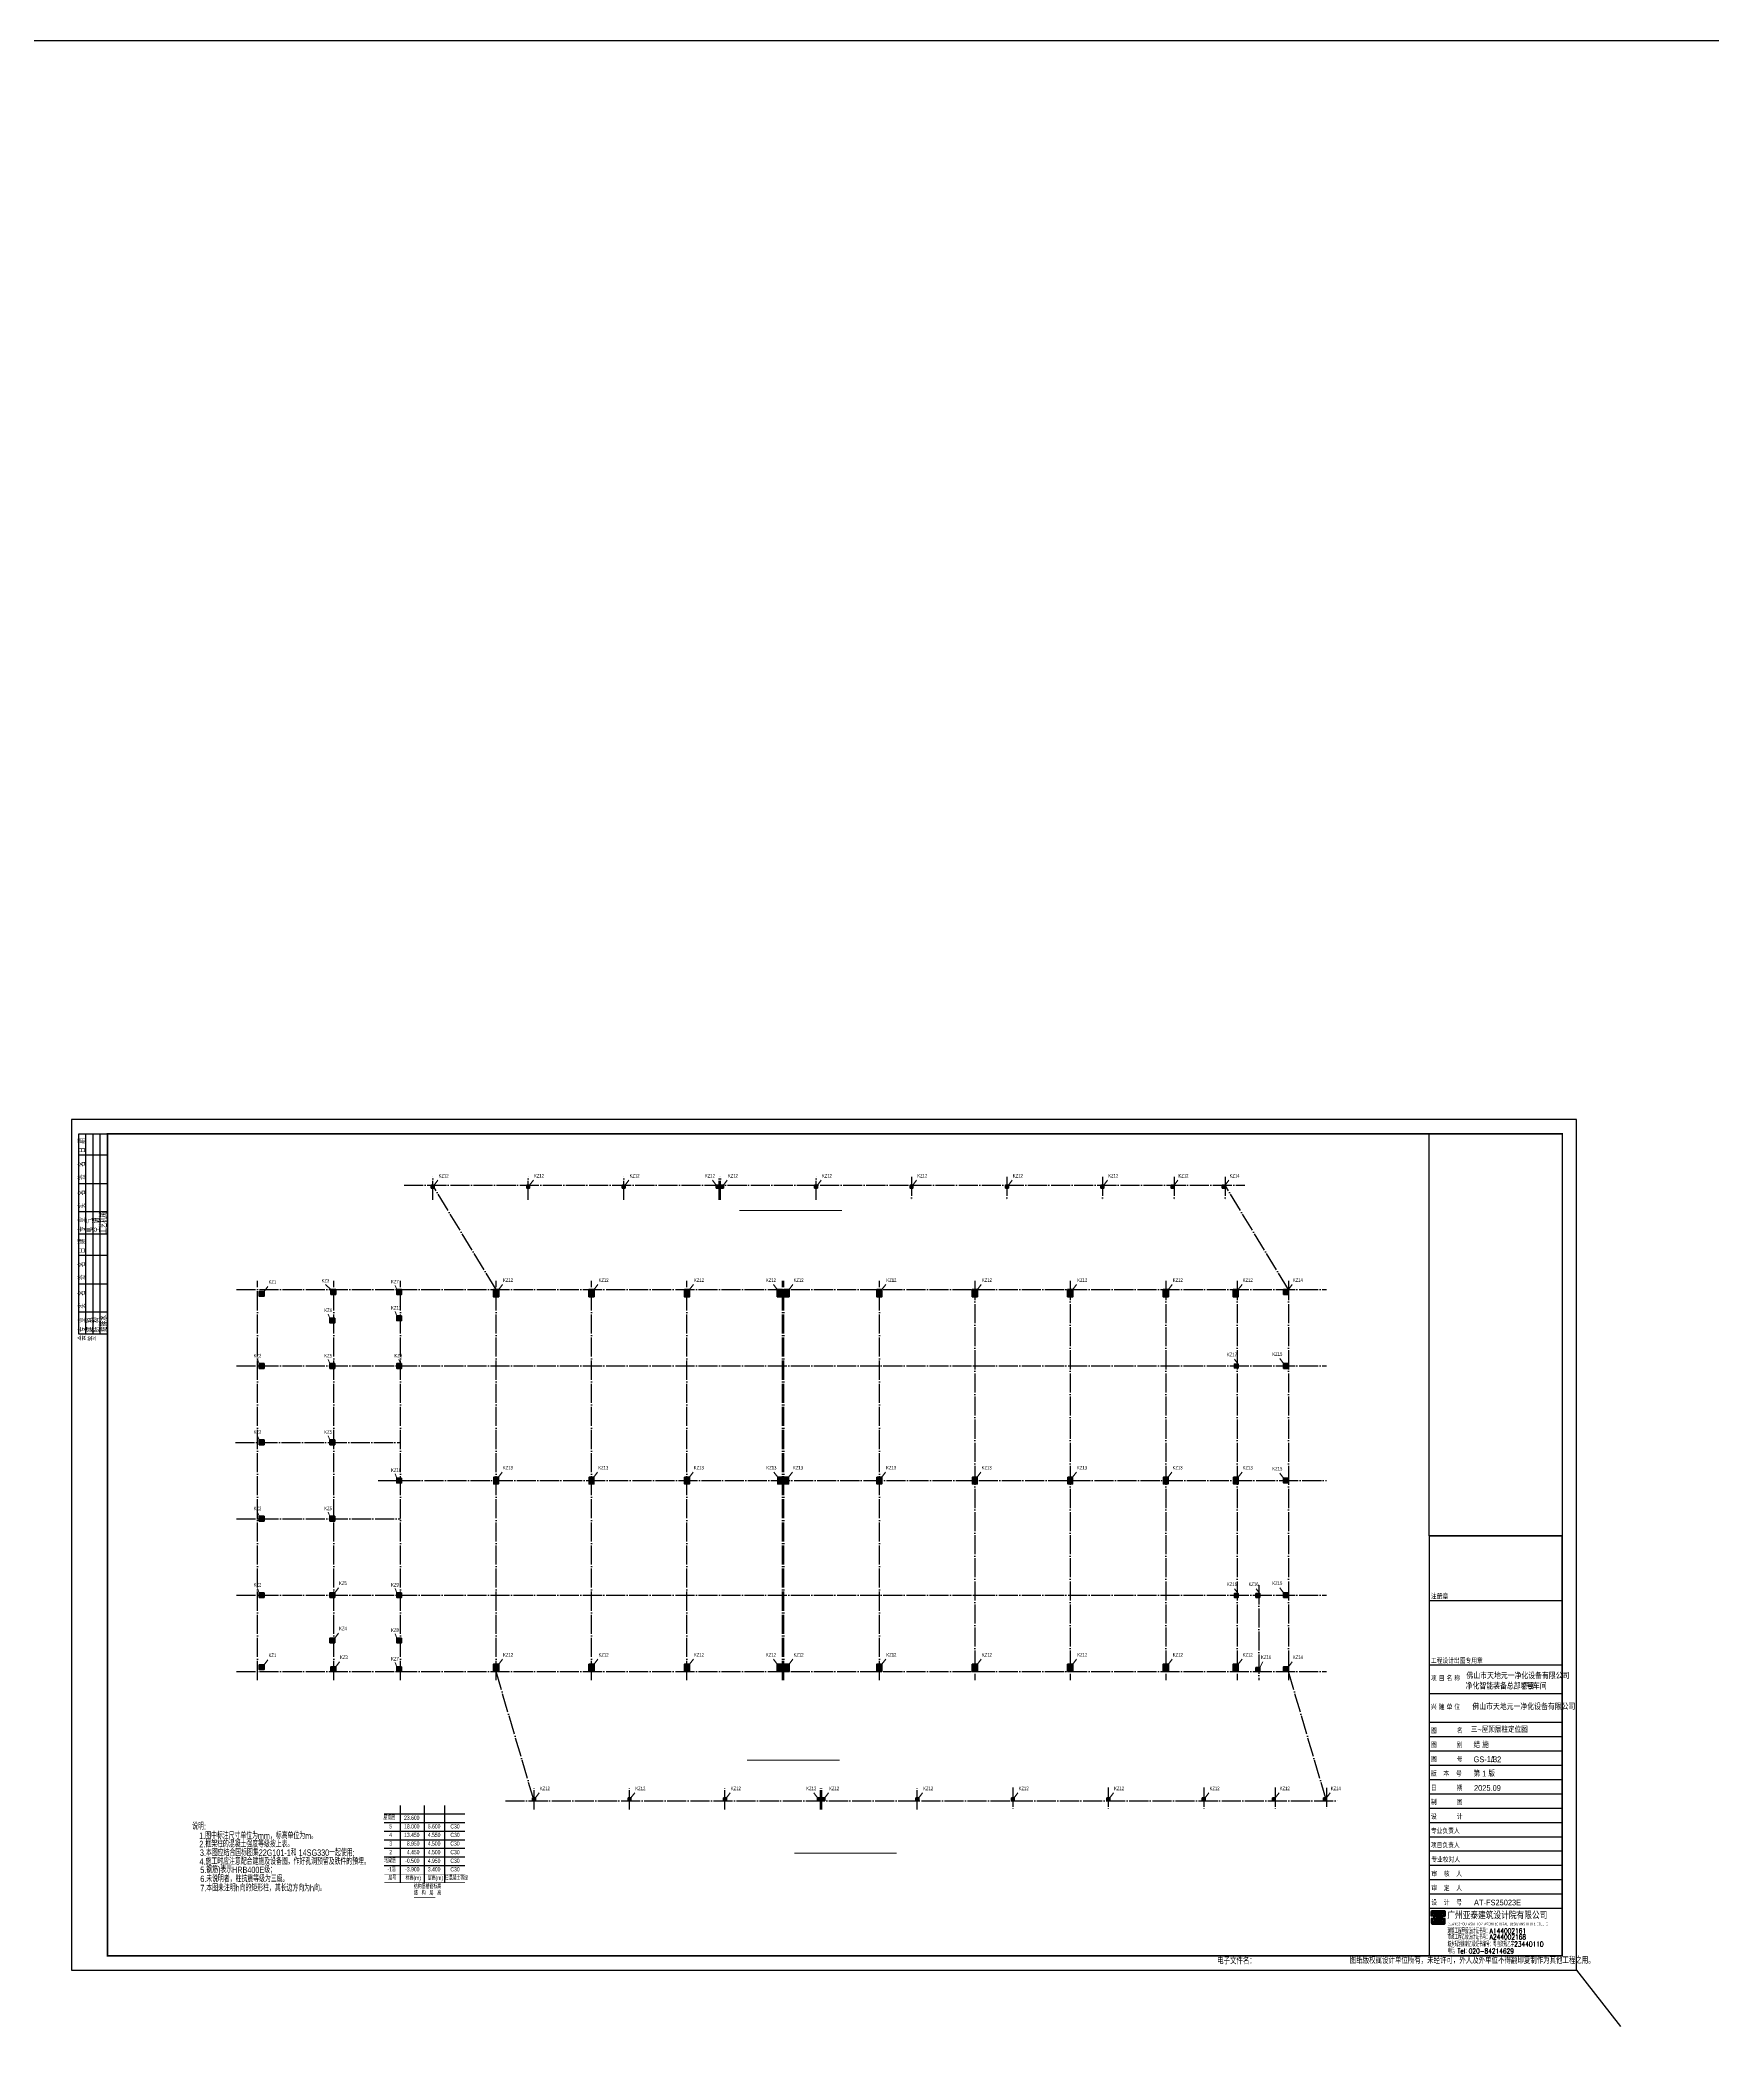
# Model space of a CAD drawing. Extents: x -695511 to 885008, y -751583 to -95266.
# Drawn here: x 67341 to 242513, y -306770 to -95266 of the extents above; entities that cross this region are included whole.
import ezdxf
from ezdxf.enums import TextEntityAlignment as Align

# ---------------------------------------------------------------- set-up
doc = ezdxf.new("R2010")
doc.units = 0
doc.header["$LTSCALE"] = 1000
doc.header["$MEASUREMENT"] = 0
doc.linetypes.add('DOTE', pattern=[2.42, 2, -0.2, 0.02, -0.2])
for name, color, linetype in [('13', 13, 'Continuous'), ('14', 1, 'Continuous'), ('_0', 7, 'Continuous'), ('DIM_SYMB', 3, 'Continuous'), ('DOTE', 1, 'Continuous'), ('link', 6, 'Continuous'), ('PUB_TITLE', 4, 'Continuous'), ('填充', 8, 'Continuous'), ('建-图名', 3, 'Continuous'), ('梁楼面标高', 7, 'Continuous')]:
    doc.layers.add(name, color=color, linetype=linetype)
for name, color, linetype, lineweight in [('柱标注引线', 2, 'Continuous', 18), ('柱集中标注', 2, 'Continuous', 18), ('砼柱', 2, 'Continuous', 35)]:
    doc.layers.add(name, color=color, linetype=linetype, lineweight=lineweight)
doc.styles.add('_HZTXT', font='gs_txt.shx', dxfattribs={"width": 0.8, "bigfont": 'HZTXT.shx'})
doc.styles.add('GS_Rein', font='GS_TXT.shx', dxfattribs={"width": 0.7, "bigfont": 'GS_HZTXT.shx'})
doc.styles.add('HT', font='simhei.ttf', dxfattribs={"width": 0.7})
doc.styles.add('hztxt', font='romand_pkpm', dxfattribs={"bigfont": 'gbcbig'})
doc.styles.add('hztxt0', font='romans.shx', dxfattribs={"bigfont": 'gbcbig0.shx'})
doc.styles.get("Standard").update_dxf_attribs({"font": 'gbenor.shx', "bigfont": 'gbcbig.shx'})
doc.styles.add('宋体', font='simsun.ttc')
doc.styles.add('样式 5', font='GS_TXT.shx', dxfattribs={"width": 0.7, "height": 250, "bigfont": 'yjkchn.shx'})

# ---------------------------------------------------------------- blocks, each defined once
blk = doc.blocks.new('弘吉车间2')
at = {"layer": '14'}
h = blk.add_hatch(dxfattribs=at)
h.set_pattern_fill('ANSI31', color=256, scale=100, angle=135, style=0)
h.set_pattern_definition([(180, (-226475.39, -78017.824), (-3e-15, -12.5), [])])
edge = h.paths.add_edge_path()
edge.add_line((-9011, 2855), (-9011, 2773))
edge.add_line((-9011, 2773), (-9152, 2773))
edge.add_line((-9152, 2773), (-9152, 3084))
edge.add_arc((-9062, 3084), 90, 90, 180, ccw=False)
edge.add_line((-9062, 3174), (-8271, 3174))
edge.add_arc((-8271, 3084), 90, 0, 90, ccw=False)
edge.add_line((-8181, 3084), (-8181, 2768))
edge.add_line((-8181, 2768), (-8311, 2768))
edge.add_line((-8311, 2768), (-8311, 2862))
edge.add_line((-8311, 2862), (-8282, 2862))
edge.add_line((-8282, 2862), (-8268, 2862))
edge.add_line((-8268, 2862), (-8268, 3074))
edge.add_line((-8268, 3074), (-9055, 3074))
edge.add_line((-9055, 3074), (-9055, 2855))
edge.add_line((-9055, 2855), (-9011, 2855))
h.paths.add_polyline_path([(-8629, 2622), (-8629, 3030), (-8321, 3030), (-8321, 2942), (-8535, 2942), (-8535, 2855), (-8362, 2855), (-8362, 2525), (-8542, 2525), (-8542, 2442), (-8320, 2442), (-8320, 2365), (-8628, 2365), (-8628, 2526), (-8697, 2526), (-8697, 2365), (-9006, 2365), (-9006, 2442), (-8784, 2442), (-8784, 2525), (-8963, 2525), (-8963, 2855), (-8790, 2855), (-8790, 2942), (-9004, 2942), (-9004, 3030), (-8697, 3030), (-8697, 2622)])
h.paths.add_polyline_path([(-8874, 2772), (-8776, 2772), (-8776, 2616), (-8874, 2616)], flags=16)
h.paths.add_polyline_path([(-8452, 2772), (-8549, 2772), (-8549, 2616), (-8452, 2616)], flags=16)
edge = h.paths.add_edge_path()
edge.add_line((-9011, 2525), (-9011, 2607))
edge.add_line((-9011, 2607), (-9152, 2607))
edge.add_line((-9152, 2607), (-9152, 2296))
edge.add_arc((-9062, 2296), 90, 180, 270)
edge.add_line((-9062, 2206), (-8271, 2206))
edge.add_arc((-8271, 2296), 90, 270, 360)
edge.add_line((-8181, 2296), (-8181, 2612))
edge.add_line((-8181, 2612), (-8311, 2612))
edge.add_line((-8311, 2612), (-8311, 2518))
edge.add_line((-8311, 2518), (-8282, 2518))
edge.add_line((-8282, 2518), (-8268, 2518))
edge.add_line((-8268, 2518), (-8268, 2306))
edge.add_line((-8268, 2306), (-9055, 2306))
edge.add_line((-9055, 2306), (-9055, 2525))
edge.add_line((-9055, 2525), (-9011, 2525))
for p, q in [((-9300, 29320), (-9300, 0)), ((-9300, 29320), (0, 29320)), ((-9300, 24820), (0, 24820)), ((-9300, 20320), (0, 20320)), ((-9300, 18320), (0, 18320)), ((-9300, 16320), (0, 16320)), ((-9300, 15320), (0, 15320)), ((-9300, 14320), (0, 14320)), ((-9300, 13320), (0, 13320)), ((-9300, 12320), (0, 12320)), ((-9300, 11320), (0, 11320)), ((-9300, 10320), (0, 10320)), ((-9300, 9320), (0, 9320)), ((-9300, 8320), (0, 8320)), ((-9300, 7320), (0, 7320)), ((-9300, 6320), (0, 6320)), ((-9300, 5320), (0, 5320)), ((-9300, 4320), (0, 4320)), ((-9300, 3320), (0, 3320)), ((-9300, 3320), (0, 3320))]:
    blk.add_line(p, q, dxfattribs=at)
for points in [[(-9300, 0), (0, 0), (0, 29320), (-9300, 29320)], [(-8874, 2772), (-8776, 2772), (-8776, 2616), (-8874, 2616)], [(-8452, 2772), (-8549, 2772), (-8549, 2616), (-8452, 2616)]]:
    blk.add_lwpolyline(points, close=True, dxfattribs=at)
for points in [[(-9011, 2855), (-9011, 2773), (-9152, 2773), (-9152, 3084, -0.4142136), (-9062, 3174), (-8271, 3174, -0.4142136), (-8181, 3084), (-8181, 2768), (-8311, 2768), (-8311, 2862), (-8282, 2862), (-8268, 2862), (-8268, 3074), (-9055, 3074), (-9055, 2855)], [(-9011, 2525), (-9011, 2607), (-9152, 2607), (-9152, 2296, 0.4142136), (-9062, 2206), (-8271, 2206, 0.4142136), (-8181, 2296), (-8181, 2612), (-8311, 2612), (-8311, 2518), (-8282, 2518), (-8268, 2518), (-8268, 2306), (-9055, 2306), (-9055, 2525)]]:
    blk.add_lwpolyline(points, format="xyb", close=True, dxfattribs=at)
blk.add_lwpolyline([(-8629, 2622), (-8629, 2622), (-8629, 3030), (-8321, 3030), (-8321, 2942), (-8535, 2942), (-8535, 2855), (-8362, 2855), (-8362, 2525), (-8542, 2525), (-8542, 2442), (-8320, 2442), (-8320, 2365), (-8628, 2365), (-8628, 2526), (-8697, 2526), (-8697, 2365), (-9006, 2365), (-9006, 2442), (-8784, 2442), (-8784, 2525), (-8963, 2525), (-8963, 2855), (-8790, 2855), (-8790, 2942), (-9004, 2942), (-9004, 3030), (-8697, 3030), (-8697, 2622), (-8629, 2622)], dxfattribs=at)
at = {"layer": '13', "color": 7, "style": '_HZTXT', "width": 0.85}
for s, height, p in [('佛山市天地元一净化设备有限公司', 417.91, (-6694, 19336)), ('净化智能装备总部项目-', 417.91, (-6750, 18616)), ('2号车间', 417.9, (-2815, 18616)), ('佛山市天地元一净化设备有限公司', 417.91, (-6282, 17179)), ('结 施', 400, (-6198, 14522)), ('第 1 版', 400, (-6198, 12522)), ('GS-  /32', 400, (-6198, 13522)), ('2025.09', 400, (-6166, 11522)), ('AT-FS25023E', 400, (-6166, 3522))]:
    blk.add_text(s, height=height, dxfattribs=at).set_placement(p)
at = {"layer": '13', "style": 'hztxt', "width": 0.7}
for s, p in [('建筑工程甲级设计证书号：A144002161', (-8015, 1568)), ('市政工程乙级设计证书号：A244002168', (-8015, 1144)), ('城乡规划编制乙级证书编号：粤自资规乙字23440110', (-8015, 639)), ('电话 Tel：020-84214629', (-8015, 159))]:
    blk.add_text(s, height=350, rotation=359.99972, dxfattribs=at).set_placement(p)
at = {"layer": '14'}
for s, height, style, width, p in [('注册章', 350, '宋体', 0.82, (-9173, 24949)), ('工程设计出图专用章', 350, '宋体', 0.82, (-9173, 20449)), ('项', 350, '宋体', 0.82, (-9176, 19220)), ('目', 350, '宋体', 0.82, (-8632, 19220)), ('名', 350, '宋体', 0.82, (-8081, 19220)), ('称', 350, '宋体', 0.82, (-7542, 19220)), ('兴', 350, '宋体', 0.82, (-9176, 17220)), ('建', 350, '宋体', 0.82, (-8632, 17220)), ('单', 350, '宋体', 0.82, (-8081, 17220)), ('位', 350, '宋体', 0.82, (-7542, 17220)), ('图      名', 350, '宋体', 0.82, (-9176, 15566)), ('图      别', 350, '宋体', 0.82, (-9176, 14566)), ('版  本  号', 350, '宋体', 0.82, (-9176, 12566)), ('图      号', 350, '宋体', 0.82, (-9176, 13566)), ('日      期', 350, '宋体', 0.82, (-9176, 11566)), ('制      图', 350, '宋体', 0.82, (-9176, 10566)), ('设      计', 350, '宋体', 0.82, (-9176, 9566)), ('专业负责人', 350, '宋体', 0.82, (-9176, 8566)), ('项目负责人', 350, '宋体', 0.82, (-9176, 7566)), ('专业校对人', 350, '宋体', 0.82, (-9149, 6566, -24845)), ('审  核  人', 350, '宋体', 0.82, (-9149, 5566, -24845)), ('审  定  人', 350, '宋体', 0.82, (-9149, 4566, -24845)), ('设  计  号', 350, '宋体', 0.82, (-9149, 3566, -24845)), ('广州亚泰建筑设计院有限公司', 480, 'HT', 0.8, (-8033, 2612))]:
    blk.add_text(s, height=height, dxfattribs=dict(at, style=style, width=width)).set_placement(p)
at = {"layer": '14', "width": 0.8}
blk.add_text('GUANGZHOU ASIA TOP ARCHITECTURAL DESIGNINSTITUTE CO.,LTD', height=198, rotation=359.99972, dxfattribs=at).set_placement((-7987, 2124, -24845))
at = {"layer": '14', "style": 'hztxt0'}
for s, p in [('电子文件名：', (-24105, -584)), ('图纸版权属设计单位所有，未经许可，外人及外单位不得翻印复制作为其他工程之用。', (-14838, -548))]:
    blk.add_text(s, height=450, rotation=359.99972, dxfattribs=at).set_placement(p)
blk = doc.blocks.new('A$C393D5F54')
at = {"layer": '14'}
for p, q in [((0, 446), (0, 14446)), ((0, 14446), (2000, 14446)), ((500, 446), (500, 14446)), ((1000, 446), (1000, 14446)), ((1500, 446), (1500, 14446)), ((2000, 446), (2000, 14446)), ((2000, 12946), (0, 12946)), ((2000, 10946), (0, 10946)), ((2000, 8990), (0, 8990)), ((2000, 7446), (0, 7446)), ((2000, 5946), (0, 5946)), ((2000, 3946), (0, 3946)), ((2000, 1990), (0, 1990)), ((2000, 446), (0, 446))]:
    blk.add_line(p, q, dxfattribs=at)
at = {"layer": '14', "style": 'hztxt', "width": 0.85}
for s, p in [('日 期', (462, 13105)), ('签  名', (466, 11238)), ('实  名', (466, 9238)), ('工艺机械', (1953, 7471)), ('专 业', (472, 7598)), ('电 气', (957, 7540)), ('空 调', (1460, 7558)), ('日 期', (462, 6105)), ('签  名', (466, 4238)), ('实  名', (466, 2238)), ('给排水', (1970, 629)), ('会', (470, -3)), ('专 业', (480, 598)), ('建 筑', (967, 592)), ('签', (1174, -27)), ('结 构', (1470, 597))]:
    blk.add_text(s, height=450, rotation=90, dxfattribs=at).set_placement(p)
blk = doc.blocks.new('zw')
at = {"layer": 'DOTE', "linetype": 'DOTE'}
for p, q in [((-187573, -1008132), (-73373, -1008132)), ((-185373, -1049032), (-185373, -1007232)), ((-177373, -1049032), (-177373, -1007232)), ((-170373, -1049032), (-170373, -1007232)), ((-160373, -1049032), (-160373, -1007232)), ((-150373, -1049032), (-150373, -1007232)), ((-140373, -1049032), (-140373, -1007232)), ((-130373, -1049032), (-130373, -1007232)), ((-130223, -1049032), (-130223, -1007232)), ((-120223, -1049032), (-120223, -1007232)), ((-110223, -1007232), (-110223, -1049032)), ((-100223, -1007232), (-100223, -1049032)), ((-90223, -1007232), (-90223, -1049032)), ((-82723, -1007232), (-82723, -1049032)), ((-77373, -1007232), (-77373, -1049032)), ((-187573, -1016132), (-73373, -1016132)), ((-187684, -1024132), (-170373, -1024132)), ((-172717, -1028132), (-73373, -1028132)), ((-187573, -1032132), (-170373, -1032132)), ((-187573, -1040132), (-73373, -1040132)), ((-80471, -1039103), (-80471, -1049032)), ((-187573, -1048132), (-73373, -1048132))]:
    blk.add_line(p, q, dxfattribs=at)
blk = doc.blocks.new('3fcol')
at = {"layer": '填充'}
h = blk.add_hatch(color=256, dxfattribs=at)
h.dxf.hatch_style = 1
h.paths.add_polyline_path([(186185, -674597), (185685, -674597), (185685, -675097), (186185, -675097)])
h = blk.add_hatch(color=256, dxfattribs=at)
h.dxf.hatch_style = 1
h.paths.add_polyline_path([(193685, -674397), (193185, -674397), (193185, -674897), (193685, -674897)])
h = blk.add_hatch(color=256, dxfattribs=at)
h.dxf.hatch_style = 1
h.paths.add_polyline_path([(200585, -674397), (200085, -674397), (200085, -674897), (200585, -674897)])
h = blk.add_hatch(color=256, dxfattribs=at)
h.dxf.hatch_style = 1
h.paths.add_polyline_path([(210760, -674397), (210210, -674397), (210210, -675147), (210760, -675147)])
h = blk.add_hatch(color=256, dxfattribs=at)
h.dxf.hatch_style = 1
h.paths.add_polyline_path([(220760, -674397), (220210, -674397), (220210, -675147), (220760, -675147)])
h = blk.add_hatch(color=256, dxfattribs=at)
h.dxf.hatch_style = 1
h.paths.add_polyline_path([(230760, -674397), (230210, -674397), (230210, -675147), (230760, -675147)])
h = blk.add_hatch(color=256, dxfattribs=at)
h.dxf.hatch_style = 1
h.paths.add_polyline_path([(240485, -674397), (239935, -674397), (239935, -675147), (240485, -675147)])
h = blk.add_hatch(color=256, dxfattribs=at)
h.dxf.hatch_style = 1
h.paths.add_polyline_path([(241185, -674397), (240635, -674397), (240635, -675147), (241185, -675147)])
h = blk.add_hatch(color=256, dxfattribs=at)
h.dxf.hatch_style = 1
h.paths.add_polyline_path([(250910, -674397), (250360, -674397), (250360, -675147), (250910, -675147)])
h = blk.add_hatch(color=256, dxfattribs=at)
h.dxf.hatch_style = 1
h.paths.add_polyline_path([(260910, -674397), (260360, -674397), (260360, -675147), (260910, -675147)])
h = blk.add_hatch(color=256, dxfattribs=at)
h.dxf.hatch_style = 1
h.paths.add_polyline_path([(270910, -674397), (270360, -674397), (270360, -675147), (270910, -675147)])
h = blk.add_hatch(color=256, dxfattribs=at)
h.dxf.hatch_style = 1
h.paths.add_polyline_path([(280910, -674397), (280360, -674397), (280360, -675147), (280910, -675147)])
h = blk.add_hatch(color=256, dxfattribs=at)
h.dxf.hatch_style = 1
h.paths.add_polyline_path([(288235, -674397), (287685, -674397), (287685, -675147), (288235, -675147)])
h = blk.add_hatch(color=256, dxfattribs=at)
h.dxf.hatch_style = 1
h.paths.add_polyline_path([(293485, -674397), (292985, -674397), (292985, -674897), (293485, -674897)])
h = blk.add_hatch(color=256, dxfattribs=at)
h.dxf.hatch_style = 1
h.paths.add_polyline_path([(193585, -677397), (193085, -677397), (193085, -677897), (193585, -677897)])
h = blk.add_hatch(color=256, dxfattribs=at)
h.dxf.hatch_style = 1
h.paths.add_polyline_path([(200585, -677147), (200085, -677147), (200085, -677647), (200585, -677647)])
h = blk.add_hatch(color=256, dxfattribs=at)
h.dxf.hatch_style = 1
h.paths.add_polyline_path([(186185, -682147), (185685, -682147), (185685, -682647), (186185, -682647)])
h = blk.add_hatch(color=256, dxfattribs=at)
h.dxf.hatch_style = 1
h.paths.add_polyline_path([(193585, -682147), (193085, -682147), (193085, -682647), (193585, -682647)])
h = blk.add_hatch(color=256, dxfattribs=at)
h.dxf.hatch_style = 1
h.paths.add_polyline_path([(200585, -682147), (200085, -682147), (200085, -682647), (200585, -682647)])
h = blk.add_hatch(color=256, dxfattribs=at)
h.dxf.hatch_style = 1
h.paths.add_polyline_path([(288235, -682197), (287835, -682197), (287835, -682597), (288235, -682597)])
h = blk.add_hatch(color=256, dxfattribs=at)
h.dxf.hatch_style = 1
h.paths.add_polyline_path([(293485, -682147), (292985, -682147), (292985, -682647), (293485, -682647)])
h = blk.add_hatch(color=256, dxfattribs=at)
h.dxf.hatch_style = 1
h.paths.add_polyline_path([(186185, -690147), (185685, -690147), (185685, -690647), (186185, -690647)])
h = blk.add_hatch(color=256, dxfattribs=at)
h.dxf.hatch_style = 1
h.paths.add_polyline_path([(193585, -690147), (193085, -690147), (193085, -690647), (193585, -690647)])
h = blk.add_hatch(color=256, dxfattribs=at)
h.dxf.hatch_style = 1
h.paths.add_polyline_path([(200585, -694147), (200085, -694147), (200085, -694647), (200585, -694647)])
h = blk.add_hatch(color=256, dxfattribs=at)
h.dxf.hatch_style = 1
h.paths.add_polyline_path([(210735, -694047), (210235, -694047), (210235, -694747), (210735, -694747)])
h = blk.add_hatch(color=256, dxfattribs=at)
h.dxf.hatch_style = 1
h.paths.add_polyline_path([(220735, -694047), (220235, -694047), (220235, -694747), (220735, -694747)])
h = blk.add_hatch(color=256, dxfattribs=at)
h.dxf.hatch_style = 1
h.paths.add_polyline_path([(230735, -694047), (230235, -694047), (230235, -694747), (230735, -694747)])
h = blk.add_hatch(color=256, dxfattribs=at)
h.dxf.hatch_style = 1
h.paths.add_polyline_path([(240485, -694047), (239985, -694047), (239985, -694747), (240485, -694747)])
h = blk.add_hatch(color=256, dxfattribs=at)
h.dxf.hatch_style = 1
h.paths.add_polyline_path([(241135, -694047), (240635, -694047), (240635, -694747), (241135, -694747)])
h = blk.add_hatch(color=256, dxfattribs=at)
h.dxf.hatch_style = 1
h.paths.add_polyline_path([(250885, -694047), (250385, -694047), (250385, -694747), (250885, -694747)])
h = blk.add_hatch(color=256, dxfattribs=at)
h.dxf.hatch_style = 1
h.paths.add_polyline_path([(260885, -694047), (260385, -694047), (260385, -694747), (260885, -694747)])
h = blk.add_hatch(color=256, dxfattribs=at)
h.dxf.hatch_style = 1
h.paths.add_polyline_path([(270885, -694047), (270385, -694047), (270385, -694747), (270885, -694747)])
h = blk.add_hatch(color=256, dxfattribs=at)
h.dxf.hatch_style = 1
h.paths.add_polyline_path([(280885, -694047), (280385, -694047), (280385, -694747), (280885, -694747)])
h = blk.add_hatch(color=256, dxfattribs=at)
h.dxf.hatch_style = 1
h.paths.add_polyline_path([(288235, -694047), (287735, -694047), (287735, -694747), (288235, -694747)])
h = blk.add_hatch(color=256, dxfattribs=at)
h.dxf.hatch_style = 1
h.paths.add_polyline_path([(293485, -694147), (292985, -694147), (292985, -694647), (293485, -694647)])
h = blk.add_hatch(color=256, dxfattribs=at)
h.dxf.hatch_style = 1
h.paths.add_polyline_path([(186185, -698147), (185685, -698147), (185685, -698647), (186185, -698647)])
h = blk.add_hatch(color=256, dxfattribs=at)
h.dxf.hatch_style = 1
h.paths.add_polyline_path([(193585, -698147), (193085, -698147), (193085, -698647), (193585, -698647)])
h = blk.add_hatch(color=256, dxfattribs=at)
h.dxf.hatch_style = 1
h.paths.add_polyline_path([(186185, -706147), (185685, -706147), (185685, -706647), (186185, -706647)])
h = blk.add_hatch(color=256, dxfattribs=at)
h.dxf.hatch_style = 1
h.paths.add_polyline_path([(193585, -706147), (193085, -706147), (193085, -706647), (193585, -706647)])
h = blk.add_hatch(color=256, dxfattribs=at)
h.dxf.hatch_style = 1
h.paths.add_polyline_path([(200585, -706147), (200085, -706147), (200085, -706647), (200585, -706647)])
h = blk.add_hatch(color=256, dxfattribs=at)
h.dxf.hatch_style = 1
h.paths.add_polyline_path([(288235, -706247), (287835, -706247), (287835, -706647), (288235, -706647)])
h = blk.add_hatch(color=256, dxfattribs=at)
h.dxf.hatch_style = 1
h.paths.add_polyline_path([(290487, -706247), (290087, -706247), (290087, -706647), (290487, -706647)])
h = blk.add_hatch(color=256, dxfattribs=at)
h.dxf.hatch_style = 1
h.paths.add_polyline_path([(293485, -706147), (292985, -706147), (292985, -706647), (293485, -706647)])
h = blk.add_hatch(color=256, dxfattribs=at)
h.dxf.hatch_style = 1
h.paths.add_polyline_path([(193585, -710897), (193085, -710897), (193085, -711397), (193585, -711397)])
h = blk.add_hatch(color=256, dxfattribs=at)
h.dxf.hatch_style = 1
h.paths.add_polyline_path([(200585, -710897), (200085, -710897), (200085, -711397), (200585, -711397)])
h = blk.add_hatch(color=256, dxfattribs=at)
h.dxf.hatch_style = 1
h.paths.add_polyline_path([(186185, -713697), (185685, -713697), (185685, -714197), (186185, -714197)])
h = blk.add_hatch(color=256, dxfattribs=at)
h.dxf.hatch_style = 1
h.paths.add_polyline_path([(193685, -713897), (193185, -713897), (193185, -714397), (193685, -714397)])
h = blk.add_hatch(color=256, dxfattribs=at)
h.dxf.hatch_style = 1
h.paths.add_polyline_path([(200585, -713897), (200085, -713897), (200085, -714397), (200585, -714397)])
h = blk.add_hatch(color=256, dxfattribs=at)
h.dxf.hatch_style = 1
h.paths.add_polyline_path([(210760, -713647), (210210, -713647), (210210, -714397), (210760, -714397)])
h = blk.add_hatch(color=256, dxfattribs=at)
h.dxf.hatch_style = 1
h.paths.add_polyline_path([(220760, -713647), (220210, -713647), (220210, -714397), (220760, -714397)])
h = blk.add_hatch(color=256, dxfattribs=at)
h.dxf.hatch_style = 1
h.paths.add_polyline_path([(230760, -713647), (230210, -713647), (230210, -714397), (230760, -714397)])
h = blk.add_hatch(color=256, dxfattribs=at)
h.dxf.hatch_style = 1
h.paths.add_polyline_path([(240485, -713647), (239935, -713647), (239935, -714397), (240485, -714397)])
h = blk.add_hatch(color=256, dxfattribs=at)
h.dxf.hatch_style = 1
h.paths.add_polyline_path([(241185, -713647), (240635, -713647), (240635, -714397), (241185, -714397)])
h = blk.add_hatch(color=256, dxfattribs=at)
h.dxf.hatch_style = 1
h.paths.add_polyline_path([(250910, -713647), (250360, -713647), (250360, -714397), (250910, -714397)])
h = blk.add_hatch(color=256, dxfattribs=at)
h.dxf.hatch_style = 1
h.paths.add_polyline_path([(260910, -713647), (260360, -713647), (260360, -714397), (260910, -714397)])
h = blk.add_hatch(color=256, dxfattribs=at)
h.dxf.hatch_style = 1
h.paths.add_polyline_path([(270910, -713647), (270360, -713647), (270360, -714397), (270910, -714397)])
h = blk.add_hatch(color=256, dxfattribs=at)
h.dxf.hatch_style = 1
h.paths.add_polyline_path([(280910, -713647), (280360, -713647), (280360, -714397), (280910, -714397)])
h = blk.add_hatch(color=256, dxfattribs=at)
h.dxf.hatch_style = 1
h.paths.add_polyline_path([(288235, -713647), (287685, -713647), (287685, -714397), (288235, -714397)])
h = blk.add_hatch(color=256, dxfattribs=at)
h.dxf.hatch_style = 1
h.paths.add_polyline_path([(290487, -713997), (290087, -713997), (290087, -714397), (290487, -714397)])
h = blk.add_hatch(color=256, dxfattribs=at)
h.dxf.hatch_style = 1
h.paths.add_polyline_path([(293485, -713897), (292985, -713897), (292985, -714397), (293485, -714397)])
at = {"layer": '砼柱', "lineweight": 35}
for points in [[(186185, -674597), (185685, -674597), (185685, -675097), (186185, -675097)], [(193685, -674397), (193185, -674397), (193185, -674897), (193685, -674897)], [(200585, -674397), (200085, -674397), (200085, -674897), (200585, -674897)], [(210760, -674397), (210210, -674397), (210210, -675147), (210760, -675147)], [(220760, -674397), (220210, -674397), (220210, -675147), (220760, -675147)], [(230760, -674397), (230210, -674397), (230210, -675147), (230760, -675147)], [(240485, -674397), (239935, -674397), (239935, -675147), (240485, -675147)], [(241185, -674397), (240635, -674397), (240635, -675147), (241185, -675147)], [(250910, -674397), (250360, -674397), (250360, -675147), (250910, -675147)], [(260910, -674397), (260360, -674397), (260360, -675147), (260910, -675147)], [(270910, -674397), (270360, -674397), (270360, -675147), (270910, -675147)], [(280910, -674397), (280360, -674397), (280360, -675147), (280910, -675147)], [(288235, -674397), (287685, -674397), (287685, -675147), (288235, -675147)], [(293485, -674397), (292985, -674397), (292985, -674897), (293485, -674897)], [(193585, -677397), (193085, -677397), (193085, -677897), (193585, -677897)], [(200585, -677147), (200085, -677147), (200085, -677647), (200585, -677647)], [(186185, -682147), (185685, -682147), (185685, -682647), (186185, -682647)], [(193585, -682147), (193085, -682147), (193085, -682647), (193585, -682647)], [(200585, -682147), (200085, -682147), (200085, -682647), (200585, -682647)], [(288235, -682197), (287835, -682197), (287835, -682597), (288235, -682597)], [(293485, -682147), (292985, -682147), (292985, -682647), (293485, -682647)], [(186185, -690147), (185685, -690147), (185685, -690647), (186185, -690647)], [(193585, -690147), (193085, -690147), (193085, -690647), (193585, -690647)], [(200585, -694147), (200085, -694147), (200085, -694647), (200585, -694647)], [(210735, -694047), (210235, -694047), (210235, -694747), (210735, -694747)], [(220735, -694047), (220235, -694047), (220235, -694747), (220735, -694747)], [(230735, -694047), (230235, -694047), (230235, -694747), (230735, -694747)], [(240485, -694047), (239985, -694047), (239985, -694747), (240485, -694747)], [(241135, -694047), (240635, -694047), (240635, -694747), (241135, -694747)], [(250885, -694047), (250385, -694047), (250385, -694747), (250885, -694747)], [(260885, -694047), (260385, -694047), (260385, -694747), (260885, -694747)], [(270885, -694047), (270385, -694047), (270385, -694747), (270885, -694747)], [(280885, -694047), (280385, -694047), (280385, -694747), (280885, -694747)], [(288235, -694047), (287735, -694047), (287735, -694747), (288235, -694747)], [(293485, -694147), (292985, -694147), (292985, -694647), (293485, -694647)], [(186185, -698147), (185685, -698147), (185685, -698647), (186185, -698647)], [(193585, -698147), (193085, -698147), (193085, -698647), (193585, -698647)], [(186185, -706147), (185685, -706147), (185685, -706647), (186185, -706647)], [(193585, -706147), (193085, -706147), (193085, -706647), (193585, -706647)], [(200585, -706147), (200085, -706147), (200085, -706647), (200585, -706647)], [(288235, -706247), (287835, -706247), (287835, -706647), (288235, -706647)], [(290487, -706247), (290087, -706247), (290087, -706647), (290487, -706647)], [(293485, -706147), (292985, -706147), (292985, -706647), (293485, -706647)], [(193585, -710897), (193085, -710897), (193085, -711397), (193585, -711397)], [(200585, -710897), (200085, -710897), (200085, -711397), (200585, -711397)], [(186185, -713697), (185685, -713697), (185685, -714197), (186185, -714197)], [(193685, -713897), (193185, -713897), (193185, -714397), (193685, -714397)], [(200585, -713897), (200085, -713897), (200085, -714397), (200585, -714397)], [(210760, -713647), (210210, -713647), (210210, -714397), (210760, -714397)], [(220760, -713647), (220210, -713647), (220210, -714397), (220760, -714397)], [(230760, -713647), (230210, -713647), (230210, -714397), (230760, -714397)], [(240485, -713647), (239935, -713647), (239935, -714397), (240485, -714397)], [(241185, -713647), (240635, -713647), (240635, -714397), (241185, -714397)], [(250910, -713647), (250360, -713647), (250360, -714397), (250910, -714397)], [(260910, -713647), (260360, -713647), (260360, -714397), (260910, -714397)], [(270910, -713647), (270360, -713647), (270360, -714397), (270910, -714397)], [(280910, -713647), (280360, -713647), (280360, -714397), (280910, -714397)], [(288235, -713647), (287685, -713647), (287685, -714397), (288235, -714397)], [(290487, -713997), (290087, -713997), (290087, -714397), (290487, -714397)], [(293485, -713897), (292985, -713897), (292985, -714397), (293485, -714397)]]:
    blk.add_lwpolyline(points, close=True, dxfattribs=at)
blk = doc.blocks.new('柱层高表')
at = {"layer": '梁楼面标高'}
for p, q in [((-1050241, -608443), (-1044601, -608443)), ((-1050241, -609043), (-1044601, -609043)), ((-1049101, -613243), (-1049101, -607849)), ((-1047421, -613243), (-1047421, -607849)), ((-1046011, -613243), (-1046011, -607849)), ((-1050241, -609643), (-1044601, -609643)), ((-1050241, -610243), (-1044601, -610243)), ((-1050241, -610843), (-1044601, -610843)), ((-1050241, -611443), (-1044601, -611443)), ((-1050241, -612043), (-1044601, -612043))]:
    blk.add_line(p, q, dxfattribs=at)
at = {"layer": '梁楼面标高', "const_width": 30}
for points in [[(-1050241, -612643), (-1044601, -612643)], [(-1050241, -613243), (-1044601, -613243)], [(-1048171, -614293), (-1046671, -614293)]]:
    blk.add_lwpolyline(points, dxfattribs=at)
at = {"layer": '梁楼面标高', "style": 'GS_Rein', "width": 0.7}
for s, p in [('屋顶层', (-1049482, -608949)), ('23.600', (-1047781, -608949)), ('4', (-1049695, -610149)), ('5', (-1049695, -609549)), ('3', (-1049695, -610749)), ('18.000', (-1047781, -609549)), ('13.450', (-1047781, -610149)), ('8.950', (-1047781, -610749)), ('4.550', (-1046317, -610149)), ('4.500', (-1046317, -610749)), ('5.600', (-1046317, -609549)), ('C30', (-1044977, -609549)), ('C30', (-1044977, -610149)), ('C30', (-1044977, -610749)), ('地梁层', (-1049424, -611949)), ('2', (-1049695, -611349)), ('-0.500', (-1047781, -611949)), ('4.450', (-1047781, -611349)), ('4.500', (-1046317, -611349)), ('4.950', (-1046317, -611949)), ('C30', (-1044977, -611349)), ('C30', (-1044977, -611949)), ('-1层', (-1049424, -612549)), ('-3.900', (-1047781, -612549)), ('3.400', (-1046317, -612549)), ('C30', (-1044977, -612549))]:
    blk.add_text(s, height=300, dxfattribs=at).set_placement(p, align=Align.BOTTOM_RIGHT)
for s, p in [('层号', (-1049671, -613149)), (' 标高(m)', (-1048261, -613149)), (' 层高(m)', (-1046716, -613149)), ('柱混凝土等级', (-1045201, -613149))]:
    blk.add_text(s, height=300, dxfattribs=at).set_placement(p, align=Align.BOTTOM_CENTER)
for s, p in [('结构层楼面标高', (-1048171, -613749)), ('结\u3000构\u3000层\u3000高', (-1048171, -614199))]:
    blk.add_text(s, height=300, dxfattribs=at).set_placement(p, align=Align.BOTTOM_LEFT)

msp = doc.modelspace()

# ---------------------------------------------------------------- hatches: boundary and pattern name
at = {"layer": '填充'}
h = msp.add_hatch(color=256, dxfattribs=at)
h.dxf.hatch_style = 1
h.paths.add_polyline_path([(108292.6, -215186.1), (108592.6, -215186.1), (108592.6, -215486.1), (108292.6, -215486.1)])
h = msp.add_hatch(color=256, dxfattribs=at)
h.dxf.hatch_style = 1
h.paths.add_polyline_path([(118292.6, -215186.1), (118592.6, -215186.1), (118592.6, -215486.1), (118292.6, -215486.1)])
h = msp.add_hatch(color=256, dxfattribs=at)
h.dxf.hatch_style = 1
h.paths.add_polyline_path([(128292.6, -215186.1), (128592.6, -215186.1), (128592.6, -215486.1), (128292.6, -215486.1)])
h = msp.add_hatch(color=256, dxfattribs=at)
h.dxf.hatch_style = 1
h.paths.add_polyline_path([(138142.6, -215186.1), (138442.6, -215186.1), (138442.6, -215486.1), (138142.6, -215486.1)])
h = msp.add_hatch(color=256, dxfattribs=at)
h.dxf.hatch_style = 1
h.paths.add_polyline_path([(138592.6, -215186.1), (138892.6, -215186.1), (138892.6, -215486.1), (138592.6, -215486.1)])
h = msp.add_hatch(color=256, dxfattribs=at)
h.dxf.hatch_style = 1
h.paths.add_polyline_path([(148442.6, -215186.1), (148742.6, -215186.1), (148742.6, -215486.1), (148442.6, -215486.1)])
h = msp.add_hatch(color=256, dxfattribs=at)
h.dxf.hatch_style = 1
h.paths.add_polyline_path([(158442.6, -215186.1), (158742.6, -215186.1), (158742.6, -215486.1), (158442.6, -215486.1)])
h = msp.add_hatch(color=256, dxfattribs=at)
h.dxf.hatch_style = 1
h.paths.add_polyline_path([(168442.6, -215186.1), (168742.6, -215186.1), (168742.6, -215486.1), (168442.6, -215486.1)])
h = msp.add_hatch(color=256, dxfattribs=at)
h.dxf.hatch_style = 1
h.paths.add_polyline_path([(178442.6, -215186.1), (178742.6, -215186.1), (178742.6, -215486.1), (178442.6, -215486.1)])
h = msp.add_hatch(color=256, dxfattribs=at)
h.dxf.hatch_style = 1
h.paths.add_polyline_path([(185792.6, -215186.1), (186092.6, -215186.1), (186092.6, -215486.1), (185792.6, -215486.1)])
h = msp.add_hatch(color=256, dxfattribs=at)
h.dxf.hatch_style = 1
h.paths.add_polyline_path([(191142.6, -215186.1), (191442.6, -215186.1), (191442.6, -215486.1), (191142.6, -215486.1)])
h = msp.add_hatch(color=256, dxfattribs=at)
h.dxf.hatch_style = 1
h.paths.add_polyline_path([(118904.2, -279354.5), (119204.2, -279354.5), (119204.2, -279654.5), (118904.2, -279654.5)])
h = msp.add_hatch(color=256, dxfattribs=at)
h.dxf.hatch_style = 1
h.paths.add_polyline_path([(128904.2, -279354.5), (129204.2, -279354.5), (129204.2, -279654.5), (128904.2, -279654.5)])
h = msp.add_hatch(color=256, dxfattribs=at)
h.dxf.hatch_style = 1
h.paths.add_polyline_path([(138904.2, -279354.5), (139204.2, -279354.5), (139204.2, -279654.5), (138904.2, -279654.5)])
h = msp.add_hatch(color=256, dxfattribs=at)
h.dxf.hatch_style = 1
h.paths.add_polyline_path([(148754.2, -279354.5), (149054.2, -279354.5), (149054.2, -279654.5), (148754.2, -279654.5)])
h = msp.add_hatch(color=256, dxfattribs=at)
h.dxf.hatch_style = 1
h.paths.add_polyline_path([(149204.2, -279354.5), (149504.2, -279354.5), (149504.2, -279654.5), (149204.2, -279654.5)])
h = msp.add_hatch(color=256, dxfattribs=at)
h.dxf.hatch_style = 1
h.paths.add_polyline_path([(159054.2, -279354.5), (159354.2, -279354.5), (159354.2, -279654.5), (159054.2, -279654.5)])
h = msp.add_hatch(color=256, dxfattribs=at)
h.dxf.hatch_style = 1
h.paths.add_polyline_path([(169054.2, -279354.5), (169354.2, -279354.5), (169354.2, -279654.5), (169054.2, -279654.5)])
h = msp.add_hatch(color=256, dxfattribs=at)
h.dxf.hatch_style = 1
h.paths.add_polyline_path([(179054.2, -279354.5), (179354.2, -279354.5), (179354.2, -279654.5), (179054.2, -279654.5)])
h = msp.add_hatch(color=256, dxfattribs=at)
h.dxf.hatch_style = 1
h.paths.add_polyline_path([(189054.2, -279354.5), (189354.2, -279354.5), (189354.2, -279654.5), (189054.2, -279654.5)])
h = msp.add_hatch(color=256, dxfattribs=at)
h.dxf.hatch_style = 1
h.paths.add_polyline_path([(196404.2, -279354.5), (196704.2, -279354.5), (196704.2, -279654.5), (196404.2, -279654.5)])
h = msp.add_hatch(color=256, dxfattribs=at)
h.dxf.hatch_style = 1
h.paths.add_polyline_path([(201754.2, -279354.5), (202054.2, -279354.5), (202054.2, -279654.5), (201754.2, -279654.5)])

# ---------------------------------------------------------------- linework, layer by layer
at = {"layer": '14'}
msp.add_line((212817, -251917), (212817, -209797), dxfattribs=at)
at = {"layer": '_0', "color": 6}
for points in [[(105071.1, -284634.5), (105071.1, -281934.5)], [(107591.1, -284634.5), (107591.1, -281934.5)], [(109706.1, -284634.5), (109706.1, -281934.5)]]:
    msp.add_lwpolyline(points, dxfattribs=at)
at = {"layer": '_0'}
msp.add_lwpolyline([(228267, -297397), (232872.6, -303309.5)], dxfattribs=at)
at = {"layer": 'DIM_SYMB', "const_width": 105}
for points in [[(140574.7, -217842.5), (151297.9, -217842.5)], [(146327.2, -285128), (157050.4, -285128)]]:
    msp.add_lwpolyline(points, dxfattribs=at)
at = {"layer": 'DOTE', "linetype": 'DOTE'}
for p, q in [((105454.5, -215186.1), (193523.1, -215186.1)), ((108442.6, -216714.6), (108442.6, -214286.1)), ((118442.6, -216714.6), (118442.6, -214286.1)), ((128442.6, -216714.6), (128442.6, -214286.1)), ((138442.6, -216714.6), (138442.6, -214286.1)), ((138592.6, -216714.6), (138592.6, -214286.1)), ((148592.6, -216714.6), (148592.6, -214286.1)), ((158592.6, -214286.1), (158592.6, -216714.6)), ((168592.6, -214286.1), (168592.6, -216714.6)), ((178592.6, -214286.1), (178592.6, -216714.6)), ((186092.6, -214286.1), (186092.6, -216714.6)), ((191442.6, -214286.1), (191442.6, -216714.6)), ((119054.2, -280554.5), (119054.2, -278277.5)), ((129054.2, -280554.5), (129054.2, -278277.5)), ((139054.2, -280554.5), (139054.2, -278277.5)), ((149054.2, -280554.5), (149054.2, -278277.5)), ((149204.2, -280554.5), (149204.2, -278277.5)), ((159204.2, -280554.5), (159204.2, -278277.5)), ((169204.2, -278277.5), (169204.2, -280554.5)), ((179204.2, -278277.5), (179204.2, -280554.5)), ((189204.2, -278277.5), (189204.2, -280554.5)), ((196704.2, -278277.5), (196704.2, -280554.5)), ((202054.2, -278291.5), (202054.2, -280554.5)), ((116066.1, -279654.5), (203195.2, -279654.5))]:
    msp.add_line(p, q, dxfattribs=at)
for points in [[(115074.7, -226112.5), (108442.6, -215186.1)], [(198074.7, -226112.5), (191442.6, -215186.1)], [(119054.2, -279654.5), (115074.7, -266112.5)], [(202054.2, -279654.5), (198074.7, -266112.5)]]:
    msp.add_lwpolyline(points, dxfattribs=at)
at = {"layer": 'link'}
msp.add_lwpolyline([(-695511, -95266), (885008, -95266), (885008, -751583), (-695511, -751583)], close=True, dxfattribs=at)
at = {"layer": 'PUB_TITLE'}
msp.add_lwpolyline([(70617, -297397), (228267, -297397), (228267, -208297), (70617, -208297)], close=True, dxfattribs=at)
at = {"layer": 'PUB_TITLE', "const_width": 150}
msp.add_lwpolyline([(74367, -295897), (226767, -295897), (226767, -209797), (74367, -209797)], close=True, dxfattribs=at)
at = {"layer": '建-图名', "const_width": 105}
msp.add_lwpolyline([(141364.4, -275397), (151078.4, -275397)], dxfattribs=at)
at = {"layer": '柱标注引线', "lineweight": 18}
for p, q in [((108592.6, -215186.1), (108984.1, -214665.6)), ((118592.6, -215186.1), (118984.1, -214665.6)), ((128592.6, -215186.1), (128984.1, -214665.6)), ((138142.6, -215186.1), (137751.1, -214665.6)), ((138892.6, -215186.1), (139284.1, -214665.6)), ((148742.6, -215186.1), (149134.1, -214665.6)), ((158742.6, -215186.1), (159134.1, -214665.6)), ((168742.6, -215186.1), (169134.1, -214665.6)), ((178742.6, -215186.1), (179134.1, -214665.6)), ((186092.6, -215186.1), (186484.1, -214665.6)), ((191442.6, -215186.1), (191834.1, -214665.6)), ((90774.7, -226312.5), (91166.2, -225792)), ((97774.7, -226112.5), (97208.1, -225569)), ((104674.7, -226112.5), (104496.7, -225671.5)), ((115349.7, -226112.5), (115741.2, -225592)), ((125349.7, -226112.5), (125741.2, -225592)), ((135349.7, -226112.5), (135741.2, -225592)), ((144524.7, -226112.5), (144133.2, -225592)), ((145774.7, -226112.5), (146166.2, -225592)), ((155499.7, -226112.5), (155891.2, -225592)), ((165499.7, -226112.5), (165891.2, -225592)), ((175499.7, -226112.5), (175891.2, -225592)), ((185499.7, -226112.5), (185891.2, -225592)), ((192824.7, -226112.5), (193216.2, -225592)), ((198074.7, -226112.5), (198466.2, -225592)), ((104674.7, -228862.5), (104496.7, -228421.5)), ((97674.7, -229112.5), (97496.7, -228671.5)), ((90274.7, -233862.5), (90096.7, -233421.5)), ((97674.7, -233862.5), (97496.7, -233421.5)), ((105074.7, -233862.5), (104896.7, -233421.5)), ((192824.7, -233912.5), (192433.2, -233392)), ((197574.7, -233862.5), (197183.2, -233342)), ((90274.7, -241862.5), (90096.7, -241421.5)), ((97674.7, -241862.5), (97496.7, -241421.5)), ((115324.7, -245762.5), (115716.2, -245242)), ((125324.7, -245762.5), (125716.2, -245242)), ((135324.7, -245762.5), (135716.2, -245242)), ((144574.7, -245762.5), (144183.2, -245242)), ((145724.7, -245762.5), (146116.2, -245242)), ((155474.7, -245762.5), (155866.2, -245242)), ((165474.7, -245762.5), (165866.2, -245242)), ((175474.7, -245762.5), (175866.2, -245242)), ((185474.7, -245762.5), (185866.2, -245242)), ((192824.7, -245762.5), (193216.2, -245242)), ((197574.7, -245862.5), (197183.2, -245342)), ((104674.7, -245862.5), (104496.7, -245421.5)), ((90274.7, -249862.5), (90096.7, -249421.5)), ((97674.7, -249862.5), (97496.7, -249421.5)), ((90274.7, -257862.5), (90096.7, -257421.5)), ((98174.7, -257862.5), (98566.2, -257342)), ((104674.7, -257862.5), (104496.7, -257421.5)), ((192824.7, -257962.5), (192433.2, -257442)), ((195076.7, -257962.5), (194685.2, -257442)), ((197574.7, -257862.5), (197183.2, -257342)), ((98174.7, -262612.5), (98566.2, -262092)), ((104674.7, -262612.5), (104496.7, -262171.5)), ((90774.7, -265412.5), (91166.2, -264892)), ((98274.7, -265612.5), (98666.2, -265092)), ((104674.7, -265612.5), (104496.7, -265171.5)), ((115349.7, -265362.5), (115741.2, -264842)), ((125349.7, -265362.5), (125741.2, -264842)), ((135349.7, -265362.5), (135741.2, -264842)), ((144524.7, -265362.5), (144133.2, -264842)), ((145774.7, -265362.5), (146166.2, -264842)), ((155499.7, -265362.5), (155891.2, -264842)), ((165499.7, -265362.5), (165891.2, -264842)), ((175499.7, -265362.5), (175891.2, -264842)), ((185499.7, -265362.5), (185891.2, -264842)), ((192824.7, -265362.5), (193216.2, -264842)), ((195076.7, -265712.5), (195382.6, -265104)), ((198074.7, -265612.5), (198466.2, -265092)), ((119204.2, -279354.5), (119595.7, -278834)), ((129204.2, -279354.5), (129595.7, -278834)), ((139204.2, -279354.5), (139595.7, -278834)), ((148754.2, -279354.5), (148362.7, -278834)), ((149504.2, -279354.5), (149895.7, -278834)), ((159354.2, -279354.5), (159745.7, -278834)), ((169354.2, -279354.5), (169745.7, -278834)), ((179354.2, -279354.5), (179745.7, -278834)), ((189354.2, -279354.5), (189745.7, -278834)), ((196704.2, -279354.5), (197095.7, -278834)), ((202054.2, -279354.5), (202445.7, -278834))]:
    msp.add_line(p, q, dxfattribs=at)
at = {"layer": '砼柱', "lineweight": 35}
for points in [[(108292.6, -215186.1), (108592.6, -215186.1), (108592.6, -215486.1), (108292.6, -215486.1)], [(118292.6, -215186.1), (118592.6, -215186.1), (118592.6, -215486.1), (118292.6, -215486.1)], [(128292.6, -215186.1), (128592.6, -215186.1), (128592.6, -215486.1), (128292.6, -215486.1)], [(138142.6, -215186.1), (138442.6, -215186.1), (138442.6, -215486.1), (138142.6, -215486.1)], [(138592.6, -215186.1), (138892.6, -215186.1), (138892.6, -215486.1), (138592.6, -215486.1)], [(148442.6, -215186.1), (148742.6, -215186.1), (148742.6, -215486.1), (148442.6, -215486.1)], [(158442.6, -215186.1), (158742.6, -215186.1), (158742.6, -215486.1), (158442.6, -215486.1)], [(168442.6, -215186.1), (168742.6, -215186.1), (168742.6, -215486.1), (168442.6, -215486.1)], [(178442.6, -215186.1), (178742.6, -215186.1), (178742.6, -215486.1), (178442.6, -215486.1)], [(185792.6, -215186.1), (186092.6, -215186.1), (186092.6, -215486.1), (185792.6, -215486.1)], [(191142.6, -215186.1), (191442.6, -215186.1), (191442.6, -215486.1), (191142.6, -215486.1)], [(118904.2, -279354.5), (119204.2, -279354.5), (119204.2, -279654.5), (118904.2, -279654.5)], [(128904.2, -279354.5), (129204.2, -279354.5), (129204.2, -279654.5), (128904.2, -279654.5)], [(138904.2, -279354.5), (139204.2, -279354.5), (139204.2, -279654.5), (138904.2, -279654.5)], [(148754.2, -279354.5), (149054.2, -279354.5), (149054.2, -279654.5), (148754.2, -279654.5)], [(149204.2, -279354.5), (149504.2, -279354.5), (149504.2, -279654.5), (149204.2, -279654.5)], [(159054.2, -279354.5), (159354.2, -279354.5), (159354.2, -279654.5), (159054.2, -279654.5)], [(169054.2, -279354.5), (169354.2, -279354.5), (169354.2, -279654.5), (169054.2, -279654.5)], [(179054.2, -279354.5), (179354.2, -279354.5), (179354.2, -279654.5), (179054.2, -279654.5)], [(189054.2, -279354.5), (189354.2, -279354.5), (189354.2, -279654.5), (189054.2, -279654.5)], [(196404.2, -279354.5), (196704.2, -279354.5), (196704.2, -279654.5), (196404.2, -279654.5)], [(201754.2, -279354.5), (202054.2, -279354.5), (202054.2, -279654.5), (201754.2, -279654.5)]]:
    msp.add_lwpolyline(points, close=True, dxfattribs=at)

# ---------------------------------------------------------------- block references
for name, p in [('zw', (275447.6, 782019)), ('3fcol', (-95410.6, 448284))]:
    msp.add_blockref(name, p)
at = {"xscale": 1.5, "yscale": 1.5, "zscale": 1.5}
msp.add_blockref('柱层高表', (1678722.4, 631629.5), dxfattribs=at)
at = {"layer": '14', "color": 6, "xscale": 1.5, "yscale": 1.5, "zscale": 1.5}
msp.add_blockref('A$C393D5F54', (71367, -231465.4), dxfattribs=at)
at = {"layer": '_0', "xscale": 1.5, "yscale": 1.5, "zscale": 1.5}
msp.add_blockref('弘吉车间2', (226767, -295897), dxfattribs=at)

# ---------------------------------------------------------------- texts
at = {"style": 'GS_Rein', "width": 0.7}
for s, p in [('说明:', (83243.6, -282676.8)), ('1.图中标注尺寸单位为mm，标高单位为m。', (83973, -283655.8)), ('2.框架柱的混凝土强度等级按上表。', (83990.5, -284523.3)), ('3.本图应结合国标图集22G101-1和 14SG330一起使用;', (84056.1, -285430.7)), ('4.施工时应注意配合建施及设备图，作好孔洞预留及铁件的预埋。', (84017.4, -286349)), ('5.钢筋}表示HRB400E级；', (84090.9, -287231.3)), ('6.未说明者，柱抗震等级为三级。', (84090.9, -288172.8)), ('7.本图未注明h向的矩形柱，其长边方向为h向。', (84090.9, -289133.8))]:
    msp.add_text(s, height=675, dxfattribs=at).set_placement(p)
at = {"layer": '13', "color": 7, "style": '_HZTXT', "width": 0.85}
for s, p in [('三~屋顶层柱定位图', (217185.6, -272506.6)), ('11', (218863.8, -275582.8))]:
    msp.add_text(s, height=600, dxfattribs=at).set_placement(p)
at = {"layer": '柱集中标注', "style": '样式 5', "width": 0.7}
for s, p in [('KZ12', (109056.1, -214491.6)), ('KZ12', (119056.1, -214491.6)), ('KZ12', (129056.1, -214491.6)), ('KZ12', (136962.3, -214491.6)), ('KZ12', (139356.1, -214491.6)), ('KZ12', (149206.1, -214491.6)), ('KZ12', (159206.1, -214491.6)), ('KZ12', (169206.1, -214491.6)), ('KZ12', (179206.1, -214491.6)), ('KZ12', (186556.1, -214491.6)), ('KZ14', (191906.1, -214491.6)), ('KZ1', (91238.2, -225618)), ('KZ3', (96794.1, -225478.5)), ('KZ7', (104082.7, -225581)), ('KZ12', (115813.2, -225418)), ('KZ12', (125813.2, -225418)), ('KZ12', (135813.2, -225418)), ('KZ12', (143344.4, -225418)), ('KZ12', (146238.2, -225418)), ('KZ12', (155963.2, -225418)), ('KZ12', (165963.2, -225418)), ('KZ12', (175963.2, -225418)), ('KZ12', (185963.2, -225418)), ('KZ12', (193288.2, -225418)), ('KZ14', (198538.2, -225418)), ('KZ6', (97082.7, -228581)), ('KZ11', (104082.7, -228331)), ('KZ2', (89682.7, -233331)), ('KZ5', (97082.7, -233331)), ('KZ9', (104434.7, -233331)), ('KZ17', (191644.4, -233218)), ('KZ15', (196394.4, -233168)), ('KZ2', (89682.7, -241331)), ('KZ5', (97082.7, -241331)), ('KZ10', (104082.7, -245331)), ('KZ13', (115788.2, -245068)), ('KZ13', (125788.2, -245068)), ('KZ13', (135788.2, -245068)), ('KZ13', (143394.4, -245068)), ('KZ13', (146188.2, -245068)), ('KZ13', (155938.2, -245068)), ('KZ13', (165938.2, -245068)), ('KZ13', (175938.2, -245068)), ('KZ13', (185938.2, -245068)), ('KZ13', (193288.2, -245068)), ('KZ15', (196394.4, -245168)), ('KZ2', (89682.7, -249331)), ('KZ5', (97082.7, -249331)), ('KZ2', (89682.7, -257331)), ('KZ5', (98638.2, -257168)), ('KZ9', (104082.7, -257331)), ('KZ16', (191644.4, -257268)), ('KZ16', (193896.4, -257268)), ('KZ15', (196394.4, -257168)), ('KZ4', (98638.2, -261918)), ('KZ8', (104082.7, -262081)), ('KZ1', (91238.2, -264718)), ('KZ12', (115813.2, -264668)), ('KZ12', (125813.2, -264668)), ('KZ12', (135813.2, -264668)), ('KZ12', (143344.4, -264668)), ('KZ12', (146238.2, -264668)), ('KZ12', (155963.2, -264668)), ('KZ12', (165963.2, -264668)), ('KZ12', (175963.2, -264668)), ('KZ12', (185963.2, -264668)), ('KZ12', (193288.2, -264668)), ('KZ3', (98738.2, -264918)), ('KZ7', (104082.7, -265081)), ('KZ16', (195216.9, -264920)), ('KZ14', (198538.2, -264918)), ('KZ12', (119667.7, -278660)), ('KZ12', (129667.7, -278660)), ('KZ12', (139667.7, -278660)), ('KZ12', (147573.9, -278660)), ('KZ12', (149967.7, -278660)), ('KZ12', (159817.7, -278660)), ('KZ12', (169817.7, -278660)), ('KZ12', (179817.7, -278660)), ('KZ12', (189817.7, -278660)), ('KZ12', (197167.7, -278660)), ('KZ14', (202517.7, -278660))]:
    msp.add_text(s, height=375, dxfattribs=at).set_placement(p, align=Align.BOTTOM_LEFT)

doc.saveas('drawing.dxf')
